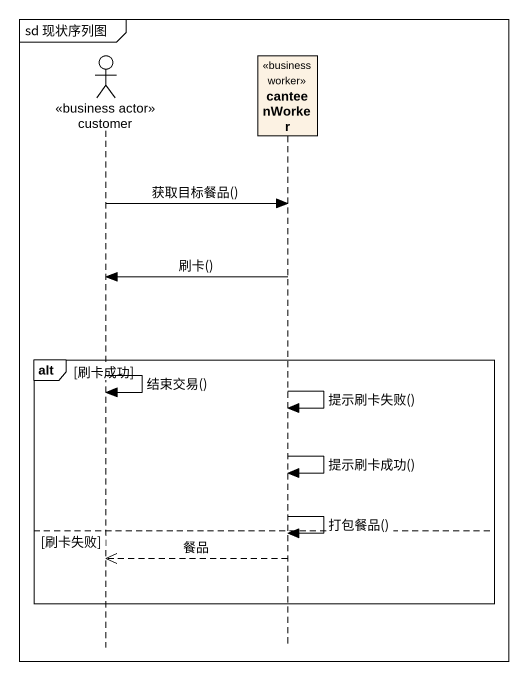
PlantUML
@startuml
mainframe sd 现状序列图
hide footbox
actor customer <<business actor>>
participant canteenWorker <<business worker>>

customer -> canteenWorker : 获取目标餐品()
canteenWorker -> customer : 刷卡()
alt 刷卡成功
  customer -> customer : 结束交易()
  canteenWorker -> canteenWorker : 提示刷卡失败()
  canteenWorker -> canteenWorker : 提示刷卡成功()
  canteenWorker -> canteenWorker : 打包餐品()
else 刷卡失败
  canteenWorker -->> customer : 餐品
end
@enduml
